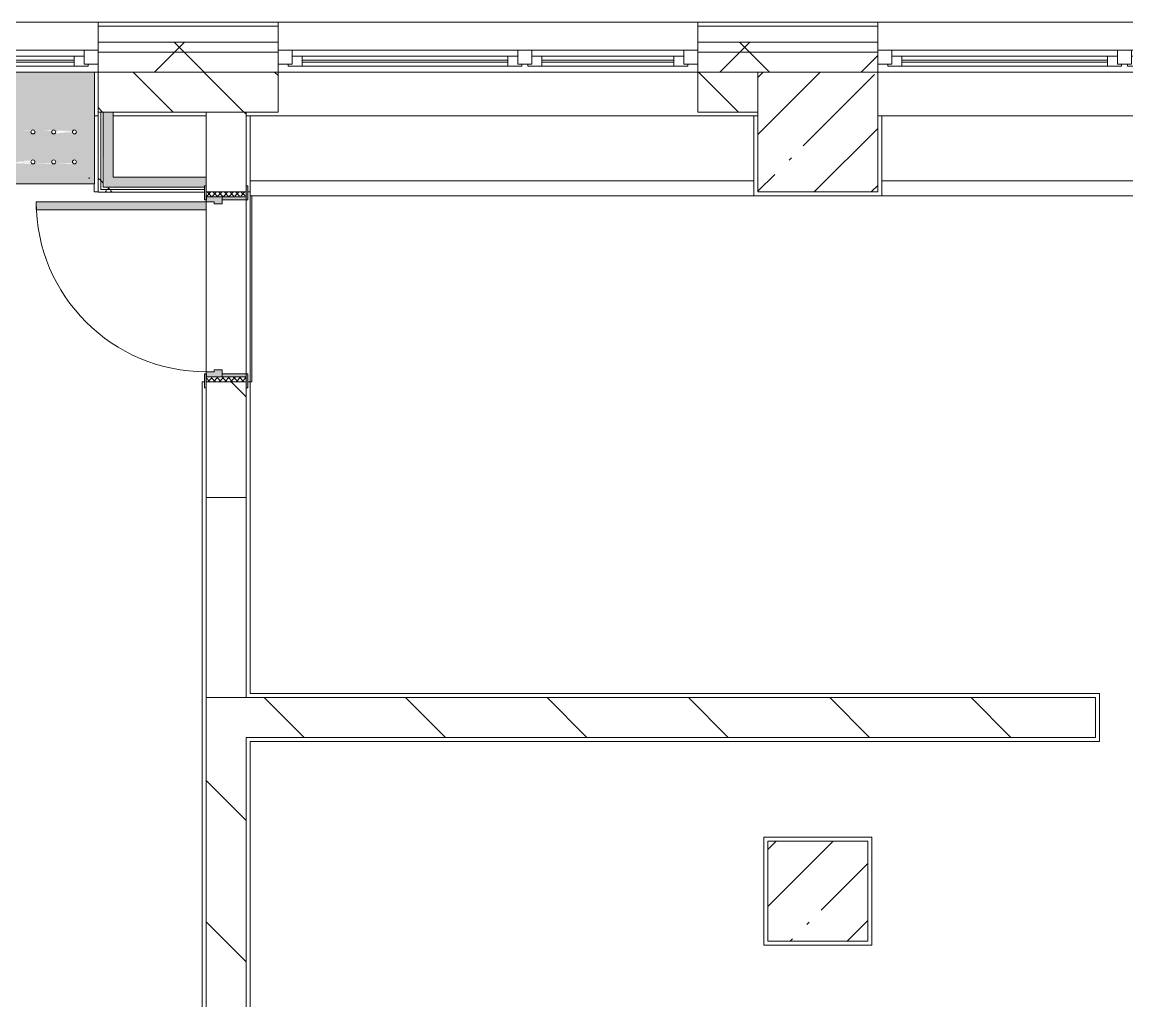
# Model space of a CAD drawing. Header units: millimetres. Extents: x 3991 to 282775, y -8553 to 29560.
# Drawn here: x 199294 to 204822, y 22451 to 27350 of the extents above; entities that cross this region are included whole.
import ezdxf

# ---------------------------------------------------------------- set-up
doc = ezdxf.new("R2010")
doc.units = ezdxf.units.MM
for name, color, linetype, lineweight, true_color in [('A-DOOR-3', 7, 'Continuous', 5, 0xaaaaaa), ('A-DOOR-4', 7, 'Continuous', 5, 0xe2e2e2), ('A-DOOR-FRAM-2', 7, 'Continuous', 5, 0xe2e2e2), ('A-DOOR-FRAM-3', 7, 'Continuous', 5, 0xaaaaaa), ('A-FLOR-1', 7, 'Continuous', 5, 0xaaaaaa), ('I-WALL-2', 7, 'Continuous', 9, 0xe7e7e7), ('Знаки-2', 7, 'Continuous', 5, 0xd7cfbf)]:
    doc.layers.add(name, color=color, linetype=linetype, lineweight=lineweight, true_color=true_color)
for name, color, linetype, lineweight in [('A-GLAZ-2', 7, 'Continuous', 5), ('A-WALL', 7, 'Continuous', 9), ('A-WALL-4', 7, 'Continuous', 5), ('I-WALL-3', 7, 'Continuous', 5), ('S-COLS', 7, 'Continuous', 5), ('Знаки', 7, 'Continuous', 5)]:
    doc.layers.add(name, color=color, linetype=linetype, lineweight=lineweight)
pattern_1 = [(135, (148815.1, 0), (-353.5534, -353.5534), [])]
pattern_2 = [(45, (148815.1, 0), (-353.5534, 353.5534), []), (135, (148815.1, 0), (-353.5534, -353.5534), [])]
pattern_3 = [(45, (148815.1, 0), (-530.33, 530.33), []), (135, (148815.1, 0), (-530.33, -530.33), [])]

# ---------------------------------------------------------------- blocks, each defined once
blk = doc.blocks.new('BSC_Колонна _Прямоугольная - 500х500-33455413-Общий план 1 этажа с размещением фрагментов 1_1-1_9')
at = {"layer": 'S-COLS'}
h = blk.add_hatch(dxfattribs=at)
h.set_pattern_fill('FP_130', color=256, style=0, pattern_type=2)
h.set_pattern_definition([(45, (-54460, -23000), (-285.123, 285.123), []), (45, (-54174.88, -23000), (-285.123, 285.123), [504.031, -100.806, 16.764, -84.042])])
h.paths.add_polyline_path([(250, -250), (250, 250), (-250, 250), (-250, -250), (191.5, -250)])
for p, q in [((250, 250), (-250, 250)), ((-250, 250), (-250, -250)), ((250, -250), (250, 250)), ((-250, -250), (250, -250))]:
    blk.add_line(p, q, dxfattribs=at)
blk = doc.blocks.new('120_Окно_СКБ_2Ст - 120_Окно_СКБ_2Ст 2100х2400 _мал створка справа_-19092174-Общий план 1 этажа с размещением фрагментов 1_1-1_9')
at = {"layer": 'A-GLAZ-2'}
for p, q in [((-1050, -75), (-1050, -5)), ((-1050, -5), (-980, -5)), ((1050, -5), (-1050, -5)), ((-980, -5), (-980, -75)), ((150, -35), (-980, -35)), ((-980, -35), (-980, -75)), ((-930, -85), (-930, -35)), ((-930, -55), (100, -55)), ((100, -85), (100, -35)), ((150, -75), (150, -5)), ((150, -5), (220, -5)), ((150, -75), (150, -35)), ((220, -5), (220, -75)), ((980, -35), (220, -35)), ((220, -35), (220, -75)), ((270, -85), (270, -35)), ((270, -55), (930, -55)), ((930, -85), (930, -35)), ((980, -75), (980, -5)), ((980, -5), (1050, -5)), ((980, -75), (980, -35)), ((1050, -5), (1050, -75)), ((-980, -75), (-1050, -75)), ((-1050, -75), (-1000, -75)), ((-980, -75), (-1000, -75)), ((-1000, -75), (-1000, -85)), ((-1000, -85), (170, -85)), ((170, -85), (-1000, -85)), ((100, -65), (-930, -65)), ((220, -75), (150, -75)), ((170, -75), (150, -75)), ((170, -75), (200, -75)), ((170, -85), (170, -75)), ((220, -75), (200, -75)), ((200, -75), (200, -85)), ((200, -85), (1000, -85)), ((1000, -85), (200, -85)), ((930, -65), (270, -65)), ((1050, -75), (980, -75)), ((1000, -75), (980, -75)), ((1000, -75), (1050, -75)), ((1000, -85), (1000, -75))]:
    blk.add_line(p, q, dxfattribs=at)
blk = doc.blocks.new('110_Дверь_СКБ_1Ст_Внутренняя1 - Д-26л 950х2100 EIW30-32941023-Общий план 1 этажа с размещением фрагментов 1_1-1_9')
at = {"layer": 'A-DOOR-3'}
h = blk.add_hatch(dxfattribs=at)
h.set_pattern_fill('FP_54', color=256, style=0, pattern_type=2)
h.set_pattern_definition([(135, (1826.41, 164.685), (-14.14214, -14.14214), []), (225, (1826.41, 164.685), (14.14214, -14.14214), [])])
h.paths.add_polyline_path([(462.5, 100), (467.5, -100), (487.5, -100), (487.5, 100), (467.5, 100)])
at = {"layer": 'A-DOOR-4'}
h = blk.add_hatch(color=256, dxfattribs=at)
h.paths.add_polyline_path([(-437.5, 92.9), (-437.5, 20), (-402.5, 20), (-407.2, 60), (-412.5, 65.8), (-412.5, 100), (-437.5, 94.9), (-437.5, 94)])
h.paths.add_polyline_path([(427.5, 44), (427.5, 20), (462.5, 20), (462.5, 100), (437.5, 100), (437.5, 60), (427.5, 60)])
at = {"layer": 'A-DOOR-FRAM-2'}
for points in [[(397.5, 608.8), (397.5, 100), (437.5, 100), (437.5, 950), (397.5, 950), (397.5, 757.8)], [(-492.5, 100), (-422.5, 100), (-422.5, 108), (-492.5, 102.9)], [(447.5, 108), (447.5, 100), (517.5, 100), (517.5, 108), (462.5, 108)], [(-437.5, -100), (-422.5, -100), (-422.5, 20), (-437.5, 20)], [(447.5, -100), (462.5, -100), (462.5, 20), (447.5, 20)], [(-492.5, -108), (-422.5, -108), (-422.5, -100), (-492.5, -100)], [(447.5, -100), (447.5, -108), (517.5, -108), (517.5, -100), (462.5, -100)]]:
    blk.add_hatch(color=256, dxfattribs=at).paths.add_polyline_path(points)
at = {"layer": 'A-DOOR-FRAM-3'}
h = blk.add_hatch(dxfattribs=at)
h.set_pattern_fill('FP_55', color=256, style=0, pattern_type=2)
h.set_pattern_definition([(45, (-296.384, 164.685), (-14.1421, 14.1421), []), (135, (-296.384, 164.685), (-14.1421, -14.1421), [])])
h.paths.add_polyline_path([(-462.5, 100), (-462.5, -100), (-437.5, -100), (-443.3, 100), (-446.3, 100)])
at = {"layer": 'A-DOOR-3'}
for p, q in [((437.5, 950), (397.5, 950)), ((397.5, 950), (397.5, 100)), ((437.5, 100), (437.5, 950)), ((397.5, 100), (437.5, 100))]:
    blk.add_line(p, q, dxfattribs=at)
blk.add_arc((437.5, 100), 850, 90, 180, dxfattribs=at)
at = {"layer": 'A-DOOR-FRAM-3'}
for p, q in [((-422.5, 108), (-492.5, 108)), ((-492.5, 108), (-492.5, 100)), ((-492.5, 100), (-422.5, 100)), ((-437.5, 100), (-462.5, 100)), ((-462.5, 100), (-462.5, -100)), ((-412.5, 100), (-437.5, 100)), ((-437.5, 100), (-437.5, 20)), ((-437.5, -100), (-437.5, 100)), ((-422.5, 100), (-437.5, 100)), ((-437.5, 100), (-437.5, 99)), ((-437.5, 99), (-422.5, 99)), ((-422.5, 100), (-422.5, 108)), ((-422.5, 99), (-422.5, 100)), ((-412.5, 60), (-412.5, 100)), ((-402.5, 60), (-412.5, 60)), ((-402.5, 20), (-402.5, 60)), ((437.5, 60), (427.5, 60)), ((427.5, 60), (427.5, 20)), ((437.5, 100), (437.5, 60)), ((462.5, 100), (437.5, 100)), ((517.5, 108), (447.5, 108)), ((447.5, 108), (447.5, 100)), ((462.5, 100), (447.5, 100)), ((447.5, 100), (447.5, 99)), ((447.5, 100), (517.5, 100)), ((447.5, 99), (462.5, 99)), ((462.5, 20), (462.5, 100)), ((487.5, 100), (462.5, 100)), ((462.5, 100), (462.5, -100)), ((462.5, 99), (462.5, 100)), ((487.5, -100), (487.5, 100)), ((517.5, 100), (517.5, 108)), ((-437.5, 20), (-402.5, 20)), ((-422.5, 20), (-437.5, 20)), ((-437.5, 20), (-437.5, -100)), ((-422.5, -100), (-422.5, 20)), ((427.5, 20), (462.5, 20)), ((462.5, 20), (447.5, 20)), ((447.5, 20), (447.5, -100)), ((462.5, -100), (462.5, 20)), ((-422.5, -100), (-492.5, -100)), ((-492.5, -100), (-492.5, -108)), ((-492.5, -108), (-422.5, -108)), ((-462.5, -100), (-437.5, -100)), ((-437.5, -100), (-422.5, -100)), ((-422.5, -108), (-422.5, -100)), ((447.5, -100), (462.5, -100)), ((517.5, -100), (447.5, -100)), ((447.5, -100), (447.5, -108)), ((447.5, -108), (517.5, -108)), ((462.5, -100), (487.5, -100)), ((517.5, -108), (517.5, -100))]:
    blk.add_line(p, q, dxfattribs=at)
blk = doc.blocks.new('DOR_Проход в стене_Прямоугольный - 1000x1500-23441848-Общий план 1 этажа с размещением фрагментов 1_1-1_9')
at = {"layer": 'A-DOOR-3'}
for p, q in [((500, 100), (-500, 100)), ((500, -100), (-500, -100))]:
    blk.add_line(p, q, dxfattribs=at)
blk = doc.blocks.new('Зашивка_ торцевая панель - Зашивка_ торцевая панель-V334-Общий план 1 этажа с размещением фрагментов 1_1-1_9')
at = {"layer": 'Знаки'}
blk.add_line((-406, 154.5), (-406, 147.5), dxfattribs=at)
blk = doc.blocks.new('Зашивка радиатора_ с перфорацией М5 - Зашивка радиатора_ с перфорацией М14 _пищеблок_-32704472-Общий план 1 этажа с размещением фрагментов 1_1-1_9')
at = {"layer": 'Знаки-2'}
h = blk.add_hatch(color=256, dxfattribs=at)
h.paths.add_polyline_path([(-310, -179.9), (1750, -178.1), (1750, 380), (-310, 377.8), (-310, -79.6)])
h.paths.add_polyline_path([(-207.8, -67.1), (-210.4, -76.7), (-207.5, -78.3), (-122.4, -74.6), (-123.4, -67.1)])
h.paths.add_polyline_path([(725.9, -67.1), (723.3, -76.7), (730, -78.3), (811.3, -74.6), (810.3, -67.1)])
h.paths.add_polyline_path([(933.4, -67.1), (933.4, -72.2), (1017.8, -67.1)])
h.paths.add_polyline_path([(1037.2, -67.1), (1037.2, -72.2), (1121.6, -67.1)])
h.paths.add_polyline_path([(1348.4, -67.1), (1348.4, -72.2), (1432.8, -67.1)])
h.paths.add_polyline_path([(716.2, -79.6), (-226.2, -74.6), (-226.2, -64.6), (-217.5, -59.6), (-208.8, -64.6), (-207.8, -67.1), (-120.8, -62.6), (-111.2, -60), (-104.1, -67.1), (-108.4, -78.1), (-103.7, -78.3), (-18.7, -74.6), (-18.5, -64.4), (-10, -59.6), (-1, -65.5), (-0.3, -72.2), (84.1, -67.1), (91.2, -60), (100.8, -62.6), (103.4, -72.2), (103.8, -78.3), (188.8, -74.6), (188.8, -64.6), (197.5, -59.6), (206.2, -64.6), (206.2, -74.6), (207.5, -78.3), (292.6, -74.6), (292.6, -64.6), (301.2, -59.6), (309.9, -64.6), (309.9, -74.6), (311.3, -78.3), (396.3, -74.6), (396.3, -64.6), (405, -59.6), (413.7, -64.6), (413.7, -74.6), (415, -78.3), (500.1, -74.6), (500.1, -64.6), (508.7, -59.6), (517.4, -64.6), (517.4, -74.6), (518.8, -78.3), (603.8, -74.6), (603.8, -64.6), (612.5, -59.6), (621.2, -64.6), (621.2, -74.6), (622.5, -78.3), (707.6, -74.6), (707.6, -64.6), (716.2, -59.6), (724.9, -64.6), (726.3, -67), (812.9, -62.6), (822.6, -60), (829.9, -68.5), (827.1, -76.7), (829.7, -78.3), (914.9, -74.2), (915.1, -64.6), (923.7, -59.6), (932.4, -64.6), (933.8, -67), (1020.4, -62.6), (1030.1, -60), (1037.5, -67), (1124.2, -62.6), (1133.8, -60), (1140.9, -67.1), (1138.3, -76.7), (1140.9, -78.3), (1226.3, -74.6), (1226.3, -64.6), (1235, -59.6), (1243.7, -64.6), (1243.7, -74.6), (1244.7, -78.3), (1330.1, -74.6), (1330.1, -64.6), (1338.8, -59.6), (1347.4, -64.6), (1348.8, -67), (1435.4, -62.6), (1445.1, -60), (1452.2, -67.3), (1449.6, -76.7), (1452.2, -78.3), (1537.6, -74.6), (1537.6, -64.6), (1546.2, -59.6), (1554.9, -64.6), (1554.9, -74.6), (1555.9, -78.3), (1641.3, -74.6), (1641.3, -64.6), (1651.2, -59.8), (1658.7, -64.6), (1658.7, -74.6), (1650, -79.6), (1647.4, -79.3), (820, -79.6)])
h.paths.add_polyline_path([(85.1, -78.3), (85.1, -74.6), (84.1, -72.2), (-2.9, -76.7), (0, -78.3), (84.1, -78.3)])
h.paths.add_polyline_path([(1126.3, -78.3), (1121.3, -72.2), (1034.6, -76.7), (1037.2, -78.3), (1125.9, -78.3)])
h.paths.add_polyline_path([(1022.5, -78.3), (1017.5, -72.2), (930.5, -77), (938.2, -78.3), (1022.2, -78.3)])
h.paths.add_polyline_path([(1343.8, -78.3), (1433.8, -74.6), (1432.5, -72.2), (1345.8, -76.7)])
h.paths.add_polyline_path([(1640.3, 77.8), (1640.3, 82.9), (1555.9, 77.8)])
h.paths.add_polyline_path([(1121.6, 77.8), (1121.6, 82.9), (1037.2, 77.8)])
h.paths.add_polyline_path([(499.1, 77.8), (499.1, 82.9), (414.7, 77.8)])
h.paths.add_polyline_path([(-7.4, 70.7), (-17.1, 73.3), (-19.7, 82.9), (-20, 89), (-105.1, 85.4), (-105.1, 75.4), (-113.8, 70.4), (-122.4, 75.4), (-122.4, 85.4), (-123.7, 89), (-208.8, 85.4), (-209.7, 74.2), (-217.5, 70.4), (-226.2, 75.4), (-226.2, 85.4), (-217.5, 90.4), (-214.9, 90), (1658.7, 85.4), (1658.7, 75.4), (1650, 70.4), (1641.3, 75.4), (1640, 77.8), (1553.3, 73.3), (1543.7, 70.7), (1536.6, 77.8), (1539.2, 87.4), (1536.6, 89), (1451.2, 85.4), (1451.2, 75.4), (1442.5, 70.4), (1433.8, 75.4), (1433.8, 85.4), (1432.8, 89), (1347.4, 85.4), (1347.4, 75.4), (1338.8, 70.4), (1330.1, 75.4), (1330.1, 85.4), (1329.1, 89), (1243.7, 85.4), (1243.7, 75.4), (1235, 70.4), (1226.3, 75.4), (1226.3, 85.4), (1225.3, 89), (1139.9, 85.4), (1139.9, 75.4), (1131.2, 70.4), (1122.6, 75.4), (1121.3, 77.8), (1034.6, 73.3), (1024.9, 70.7), (1017.8, 77.8), (1020.7, 87.6), (1017.8, 89), (932.4, 85.4), (932.4, 75.4), (923.7, 70.4), (915.1, 75.4), (915.1, 85.4), (914.1, 89), (828.7, 85.4), (828.7, 75.4), (820, 70.4), (811.3, 75.4), (811.3, 85.4), (810.3, 89), (724.9, 85.4), (724.9, 75.4), (716.2, 70.4), (707.6, 75.4), (707.6, 85.4), (706.3, 89), (621.2, 85.4), (621.2, 75.4), (612.5, 70.4), (603.8, 75.4), (603.8, 85.4), (602.5, 89), (517.4, 85.4), (517.4, 75.4), (508.7, 70.4), (500.1, 75.4), (499.1, 77.8), (412.1, 73.3), (402.4, 70.7), (395.3, 77.8), (399.7, 88.8), (395, 89), (309.9, 85.4), (309.9, 75.4), (301.2, 70.4), (292.6, 75.4), (292.6, 85.4), (291.3, 89), (206.2, 85.4), (206.2, 75.4), (197.5, 70.4), (188.8, 75.4), (188.8, 85.4), (185.2, 89), (103.1, 83.6), (102.4, 75.4), (93.7, 70.4), (85.1, 75.4), (85.1, 85.4), (83.8, 89), (-1.3, 85.4), (-1.3, 75.4), (-5, 71.7)])
h.paths.add_polyline_path([(1121.6, 82.9), (1121.6, 89), (1036.2, 85.4), (1037.5, 83)])
h.paths.add_polyline_path([(1555.9, 82.9), (1640.3, 89), (1554.9, 85.4)])
h.paths.add_polyline_path([(414.7, 82.9), (501.7, 87.4), (498.8, 89), (413.7, 85.4)])
at = {"layer": 'Знаки'}
for p, q in [((1750, 380), (-310, 380)), ((-310, 380), (-310, -179.9)), ((1750, -179.9), (1750, 380)), ((-310, -179.9), (1750, -179.9))]:
    blk.add_line(p, q, dxfattribs=at)
for centre, start, end in [((-217.5, 80.4), 0, 180), ((-217.5, 80.4), 180, 0), ((-113.8, 80.4), 0, 180), ((-113.8, 80.4), 180, 0), ((-10, 80.4), 0, 180), ((-10, 80.4), 180, 360), ((93.7, 80.4), 0, 180), ((93.7, 80.4), 180, 0), ((197.5, 80.4), 0, 180), ((197.5, 80.4), 180, 0), ((301.2, 80.4), 0, 180), ((301.2, 80.4), 180, 0), ((405, 80.4), 0, 180), ((405, 80.4), 180, 0), ((508.7, 80.4), 0, 180), ((508.7, 80.4), 180, 0), ((612.5, 80.4), 0, 180), ((612.5, 80.4), 180, 0), ((716.2, 80.4), 0, 180), ((716.2, 80.4), 180, 0), ((820, 80.4), 0, 180), ((820, 80.4), 180, 0), ((923.7, 80.4), 0, 180), ((923.7, 80.4), 180, 360), ((1027.5, 80.4), 0, 180), ((1027.5, 80.4), 180, 0), ((1131.2, 80.4), 0, 180), ((1131.2, 80.4), 180, 360), ((1235, 80.4), 0, 180), ((1235, 80.4), 180, 0), ((1338.8, 80.4), 0, 180), ((1338.8, 80.4), 180, 0), ((1442.5, 80.4), 0, 180), ((1442.5, 80.4), 180, 360), ((1546.2, 80.4), 0, 180), ((1546.2, 80.4), 180, 0), ((1650, 80.4), 0, 180), ((1650, 80.4), 180, 360), ((-217.5, -69.6), 0, 180), ((-217.5, -69.6), 180, 0), ((-113.8, -69.6), 0, 180), ((-113.8, -69.6), 180, 0), ((-10, -69.6), 0, 180), ((-10, -69.6), 180, 0), ((93.7, -69.6), 0, 180), ((93.7, -69.6), 180, 0), ((197.5, -69.6), 0, 180), ((197.5, -69.6), 180, 0), ((301.2, -69.6), 0, 180), ((301.2, -69.6), 180, 0), ((405, -69.6), 0, 180), ((405, -69.6), 180, 0), ((508.7, -69.6), 0, 180), ((508.7, -69.6), 180, 0), ((612.5, -69.6), 0, 180), ((612.5, -69.6), 180, 0), ((716.2, -69.6), 0, 180), ((716.2, -69.6), 180, 0), ((820, -69.6), 0, 180), ((820, -69.6), 180, 0), ((923.7, -69.6), 0, 180), ((923.7, -69.6), 180, 0), ((1027.5, -69.6), 0, 180), ((1027.5, -69.6), 180, 0), ((1131.2, -69.6), 0, 180), ((1131.2, -69.6), 180, 0), ((1235, -69.6), 0, 180), ((1235, -69.6), 180, 0), ((1338.8, -69.6), 0, 180), ((1338.8, -69.6), 180, 0), ((1442.5, -69.6), 0, 180), ((1442.5, -69.6), 180, 0), ((1546.2, -69.6), 0, 180), ((1546.2, -69.6), 180, 0), ((1650, -69.6), 0, 180), ((1650, -69.6), 180, 0)]:
    blk.add_arc(centre, 10, start, end, dxfattribs=at)
blk = doc.blocks.new('Зашивка приборов отопления7 - Зашивка приборов отопления-33277170-Общий план 1 этажа с размещением фрагментов 1_1-1_9')
at = {"layer": 'A-WALL-4'}
for p, q in [((51619.5, 26880), (51619.5, 26555)), ((54140, 26880), (51619.5, 26880)), ((54140, 26555), (54140, 26880)), ((51619.5, 26555), (54140, 26555)), ((54140, 26555), (51619.5, 26555)), ((51619.5, 26555), (51619.5, 26480)), ((54140, 26480), (54140, 26555)), ((51619.5, 26480), (54140, 26480))]:
    blk.add_line(p, q, dxfattribs=at)
blk = doc.blocks.new('Зашивка приборов отопления8 - Зашивка приборов отопления-33277697-Общий план 1 этажа с размещением фрагментов 1_1-1_9')
at = {"layer": 'A-WALL-4'}
for p, q in [((52060.5, 26880), (52060.5, 26555)), ((54140, 26880), (52060.5, 26880)), ((54140, 26555), (52060.2, 26555)), ((52060.2, 26555), (52060.2, 26480)), ((52060.5, 26555), (54140, 26555)), ((52060.2, 26480), (54140, 26480))]:
    blk.add_line(p, q, dxfattribs=at)

msp = doc.modelspace()

# ---------------------------------------------------------------- hatches: boundary and pattern name
at = {"layer": 'A-WALL-4'}
h = msp.add_hatch(dxfattribs=at)
h.set_pattern_fill('FP_73', color=256, style=0, pattern_type=2)
h.set_pattern_definition(pattern_2)
h.paths.add_polyline_path([(230831.4, 27200), (233785.1, 27200), (233785.1, 27250), (229165.1, 27250), (229165.1, 27200), (229893.3, 27200)])
h.paths.add_polyline_path([(225565.1, 27200), (226065.1, 27200), (226065.1, 27250), (225165.1, 27250), (225165.1, 27200)])
h.paths.add_polyline_path([(222355.1, 27200), (223065.1, 27200), (223065.1, 27250), (221725.1, 27250), (221725.1, 27200)])
h.paths.add_polyline_path([(219125.1, 27200), (219625.1, 27200), (219625.1, 27250), (217025.1, 27250), (217025.1, 27200), (219103.6, 27200)])
h.paths.add_polyline_path([(215925.1, 27200), (215925.1, 27250), (214975.1, 27250), (214975.1, 27200), (215575.1, 27200)])
h.paths.add_polyline_path([(208820.1, 27200), (209875.1, 27200), (209875.1, 27250), (208820.1, 27250), (208820.1, 27210)])
h.paths.add_polyline_path([(205675.1, 27200), (206520.1, 27200), (206520.1, 27250), (205675.1, 27250), (205675.1, 27206.1)])
h.paths.add_polyline_path([(199675.1, 27200), (200575.1, 27200), (200575.1, 27250), (199675.1, 27250), (199675.1, 27210)])
h.paths.add_polyline_path([(203466.6, 27200), (203575.1, 27200), (203575.1, 27250), (202675.1, 27250), (202675.1, 27200), (202975.1, 27200)])
h.paths.add_polyline_path([(196625.3, 27200), (197575.1, 27200), (197575.1, 27250), (196475.1, 27250), (196475.1, 27200)])
h.paths.add_polyline_path([(191738.8, 27200), (193375.1, 27200), (193375.1, 27250), (190975.1, 27250), (190975.1, 27200), (191595.1, 27200)])
h = msp.add_hatch(dxfattribs=at)
h.set_pattern_fill('FP_73', color=256, style=0, pattern_type=2)
h.set_pattern_definition(pattern_2)
h.paths.add_polyline_path([(233785.1, 27100), (233780.5, 27200), (229165.1, 27198.1), (229165.1, 27100), (233763.3, 27100)])
h.paths.add_polyline_path([(217057.1, 27100), (219625.1, 27100), (219625.1, 27200), (217025.1, 27200), (217025.1, 27110), (217057.1, 27110), (217057.1, 27102), (217025.1, 27100)])
h.paths.add_polyline_path([(191595.1, 27100), (193375.1, 27100), (193375.1, 27200), (190975.1, 27200), (190975.1, 27100), (191575.1, 27100)])
h.paths.add_polyline_path([(196475.1, 27100), (197575.1, 27100), (197575.1, 27200), (196475.1, 27200), (196475.1, 27139.7)])
h.paths.add_polyline_path([(199675.1, 27100), (200575.1, 27100), (200575.1, 27200), (199675.1, 27200), (199675.1, 27140)])
h.paths.add_polyline_path([(202675.1, 27100), (203575.1, 27100), (203575.1, 27200), (202675.1, 27200), (202675.1, 27140)])
h.paths.add_polyline_path([(205675.1, 27100), (206520.1, 27100), (206520.1, 27200), (205675.1, 27200), (205675.1, 27140)])
h.paths.add_polyline_path([(226065.1, 27100), (226065.1, 27200), (225165.1, 27200), (225165.1, 27100), (225944.8, 27100)])
h.paths.add_polyline_path([(208820.1, 27100), (209875.1, 27100), (209875.1, 27200), (208820.1, 27200), (208820.1, 27140)])
h.paths.add_polyline_path([(223065.1, 27100), (223065.1, 27200), (221725.1, 27200), (221725.1, 27100), (223012.9, 27100)])
h.paths.add_polyline_path([(214975.1, 27100), (215893.1, 27102), (215893.1, 27110), (215925.1, 27110), (215925.1, 27200), (214975.1, 27200), (214975.1, 27140)])
h = msp.add_hatch(dxfattribs=at)
h.set_pattern_fill('FP_58', color=256, style=0, pattern_type=2)
h.set_pattern_definition([(135, (148815.1, 0), (-176.7767, -176.7767), [])])
h.paths.add_polyline_path([(208820.1, 26900), (208975.1, 26900), (208975.1, 27100), (208820.1, 27100), (208820.1, 26936.5)])
h.paths.add_polyline_path([(191595.1, 26900), (193375.1, 26900), (193375.1, 27100), (191575.1, 27100), (191575.1, 26900)])
h.paths.add_polyline_path([(229465.1, 26900), (229465.1, 27100), (229165.1, 27100), (229165.1, 26900)])
h.paths.add_polyline_path([(196625.3, 26900), (196975.1, 26900), (196975.1, 27100), (196475.1, 27100), (196475.1, 26900)])
h.paths.add_polyline_path([(199675.1, 26900), (200575.1, 26900), (200575.1, 27100), (199675.1, 27100), (199675.1, 26925)])
h.paths.add_polyline_path([(225565.1, 26900), (225565.1, 27100), (225165.1, 27100), (225165.1, 26900), (225243.3, 26900)])
h.paths.add_polyline_path([(223065.1, 26900), (223065.1, 27100), (222855.1, 27100), (222855.1, 26900), (223012.9, 26900)])
h.paths.add_polyline_path([(202675.1, 26900), (202975.1, 26900), (202975.1, 27100), (202675.1, 27100), (202675.1, 26969.4)])
h.paths.add_polyline_path([(205675.1, 26900), (206520.1, 26900), (206520.1, 27100), (205675.1, 27100), (205675.1, 26964.6)])
h.paths.add_polyline_path([(221725.1, 26900), (222355.1, 26900), (222355.1, 27100), (221725.1, 27100), (221725.1, 26985.6)])
h.paths.add_polyline_path([(219125.1, 26900), (219125.1, 27100), (217021.1, 27100), (217025.1, 26900), (219103.6, 26900)])
h.paths.add_polyline_path([(209575.1, 26900), (209875.1, 26900), (209875.1, 27100), (209575.1, 27100), (209575.1, 26953.9)])
h.paths.add_polyline_path([(215875.1, 26900), (215875.1, 27100), (215575.1, 27100), (215575.1, 26900)])
at = {"layer": 'I-WALL-2'}
for points in [[(199738.6, 26524), (199750.1, 26528.7), (199750.1, 26900), (199700.1, 26900), (199705.3, 26524), (199722, 26524)], [(199755.2, 26524), (200207.1, 26524), (200207.1, 26530), (200215.1, 26530), (200215.1, 26574), (199750.1, 26574), (199750.1, 26524)]]:
    msp.add_hatch(color=256, dxfattribs=at).paths.add_polyline_path(points)
at = {"layer": 'I-WALL-3'}
h = msp.add_hatch(dxfattribs=at)
h.set_pattern_fill('FP_192', color=256, style=0, pattern_type=2)
h.set_pattern_definition(pattern_3)
h.paths.add_polyline_path([(199687.6, 26499), (199687.6, 26900), (199675.1, 26900), (199675.1, 26499)])
h = msp.add_hatch(dxfattribs=at)
h.set_pattern_fill('FP_192', color=256, style=0, pattern_type=2)
h.set_pattern_definition(pattern_3)
h.paths.add_polyline_path([(199700.1, 26511.5), (199700.1, 26900), (199687.6, 26900), (199687.6, 26511.5)])
h = msp.add_hatch(dxfattribs=at)
h.set_pattern_fill('FP_72', color=256, style=0, pattern_type=2)
h.set_pattern_definition(pattern_1)
h.paths.add_polyline_path([(200415.1, 20520), (200415.1, 23970), (200215.1, 23970), (200215.1, 20520), (200226.5, 20520)])
h.paths.add_polyline_path([(200215.1, 24970), (200415.1, 24970), (200415.1, 25550), (200215.1, 25550), (200215.1, 25158.3)])
h.paths.add_polyline_path([(200415.1, 26500), (200415.1, 26900), (200215.1, 26895.5), (200215.1, 26500), (200307.9, 26500)])
h = msp.add_hatch(dxfattribs=at)
h.set_pattern_fill('FP_192', color=256, style=0, pattern_type=2)
h.set_pattern_definition(pattern_3)
h.paths.add_polyline_path([(200207.1, 26499), (200207.1, 26511.5), (199687.6, 26506.4), (199687.6, 26499), (200045.9, 26499)])
h = msp.add_hatch(dxfattribs=at)
h.set_pattern_fill('FP_192', color=256, style=0, pattern_type=2)
h.set_pattern_definition(pattern_3)
h.paths.add_polyline_path([(200129, 26511.5), (200207.1, 26511.7), (200207.1, 26524), (199700.1, 26518.6), (199700.1, 26511.5), (200045.9, 26511.5)])
h = msp.add_hatch(dxfattribs=at)
h.set_pattern_fill('FP_72', color=256, style=0, pattern_type=2)
h.set_pattern_definition(pattern_1)
h.paths.add_polyline_path([(200415.1, 23770), (204665.1, 23770), (204665.1, 23970), (200415.1, 23970)])
at = {"layer": 'S-COLS'}
h = msp.add_hatch(dxfattribs=at)
h.set_pattern_fill('FP_57', color=256, style=0, pattern_type=2)
h.set_pattern_definition([(45, (148815.1, 0), (-285.123, 285.123), []), (45, (149100.2, 0), (-285.123, 285.123), [504.031, -100.806, 16.764, -84.042])])
h.paths.add_polyline_path([(202975.1, 26500), (203575.1, 26500), (203575.1, 27100), (202975.1, 27100), (202975.1, 26555)])

# ---------------------------------------------------------------- linework, layer by layer
at = {"layer": 'A-FLOR-1'}
for p, q in [((203595.1, 26860), (203595.1, 26480)), ((199655.1, 26500), (199655.1, 26540.1)), ((199676.1, 26500), (199655.1, 26500)), ((200434.6, 26500), (200423.1, 26500)), ((200435.1, 26480), (200435.1, 23990)), ((200443.1, 25550), (200443.1, 26480)), ((203595.1, 26480), (202955.1, 26480)), ((200195.1, 20500), (200195.1, 25550)), ((200195.1, 25550), (200207.1, 25550)), ((200423.1, 25550), (200443.1, 25550)), ((200435.1, 23990), (204685.1, 23990)), ((204685.1, 23990), (204685.1, 23750)), ((204685.1, 23750), (200435.1, 23750)), ((200435.1, 23750), (200435.1, 20740)), ((203005.1, 22730), (203005.1, 23270)), ((203005.1, 23270), (203545.1, 23270)), ((203545.1, 23270), (203545.1, 22730)), ((203545.1, 22730), (203005.1, 22730))]:
    msp.add_line(p, q, dxfattribs=at)
at = {"layer": 'A-WALL'}
for p, q in [((200575.1, 27330), (199675.1, 27330)), ((203575.1, 27330), (202675.1, 27330)), ((200575.1, 27250), (199675.1, 27250)), ((203575.1, 27250), (202675.1, 27250)), ((200575.1, 27200), (199675.1, 27200)), ((203575.1, 27200), (202675.1, 27200)), ((200575.1, 27100), (199675.1, 27100)), ((199675.1, 27100), (200575.1, 27100)), ((202975.1, 27100), (202675.1, 27100)), ((202675.1, 27100), (202975.1, 27100)), ((199687.6, 26511.5), (199687.6, 26900)), ((199700.1, 26524), (199700.1, 26900)), ((200415.1, 26900), (200215.1, 26900)), ((200207.1, 26511.5), (199687.6, 26511.5)), ((200207.1, 26524), (199700.1, 26524))]:
    msp.add_line(p, q, dxfattribs=at)
at = {"layer": 'A-WALL-4'}
for p, q in [((190975.1, 27350), (215925.1, 27350)), ((199675.1, 27350), (199675.1, 27100)), ((200575.1, 27100), (200575.1, 27350)), ((202675.1, 27350), (202675.1, 27100)), ((203575.1, 27100), (203575.1, 27350)), ((199675.1, 27100), (199656.1, 27100)), ((199675.1, 27100), (199675.1, 26900)), ((200575.1, 26900), (200575.1, 27100)), ((202675.1, 27100), (200575.1, 27100)), ((202675.1, 27100), (202675.1, 26900)), ((202975.1, 26900), (202975.1, 27100)), ((205675.1, 27100), (202975.1, 27100)), ((199750.1, 26900), (200215.1, 26900)), ((200415.1, 26900), (200575.1, 26900)), ((202675.1, 26900), (202975.1, 26900))]:
    msp.add_line(p, q, dxfattribs=at)
at = {"layer": 'I-WALL-3'}
for p, q in [((199656.1, 27100), (199675.1, 27100)), ((200575.1, 27100), (202675.1, 27100)), ((203575.1, 27100), (205675.1, 27100)), ((199675.1, 26880), (199656.1, 26880)), ((199675.1, 26900), (199675.1, 26499)), ((199750.1, 26900), (199675.1, 26900)), ((199750.1, 26574), (199750.1, 26900)), ((200215.1, 26880), (199750.1, 26880)), ((200215.1, 26900), (200215.1, 26530)), ((200415.1, 26530), (200415.1, 26900)), ((202975.1, 26880), (200415.1, 26880)), ((205675.7, 26880), (203575.1, 26880)), ((200215.1, 26574), (199750.1, 26574)), ((200215.1, 26530), (200215.1, 26574)), ((199675.1, 26499), (200207.1, 26499)), ((200415.1, 26460), (200415.1, 25590)), ((200215.1, 25600), (200215.1, 26410)), ((200215.1, 25520), (200215.1, 20520)), ((200415.1, 25520), (200415.1, 23970)), ((200215.1, 24970), (200415.1, 24970)), ((204665.1, 23970), (200215.1, 23970)), ((204665.1, 23770), (204665.1, 23970)), ((200415.1, 20720), (200415.1, 23770)), ((200415.1, 23770), (204665.1, 23770))]:
    msp.add_line(p, q, dxfattribs=at)
at = {"layer": 'S-COLS'}
for p, q in [((203575.1, 27100), (202975.1, 27100)), ((202975.1, 27100), (202975.1, 26900)), ((203575.1, 26500), (203575.1, 27100)), ((202975.1, 26900), (202975.1, 26500)), ((202975.1, 26500), (203575.1, 26500))]:
    msp.add_line(p, q, dxfattribs=at)

# ---------------------------------------------------------------- block references
at = {"layer": 'A-DOOR-3', "rotation": 89.9999999999999}
for name, p in [('110_Дверь_СКБ_1Ст_Внутренняя1 - Д-26л 950х2100 EIW30-32941023-Общий план 1 этажа с размещением фрагментов 1_1-1_9', (200315.1, 26012.5)), ('DOR_Проход в стене_Прямоугольный - 1000x1500-23441848-Общий план 1 этажа с размещением фрагментов 1_1-1_9', (200315.1, 24470))]:
    msp.add_blockref(name, p, dxfattribs=at)
at = {"layer": 'A-GLAZ-2'}
for p in [(198625.1, 27215), (201625.1, 27215), (204625.1, 27215)]:
    msp.add_blockref('120_Окно_СКБ_2Ст - 120_Окно_СКБ_2Ст 2100х2400 _мал створка справа_-19092174-Общий план 1 этажа с размещением фрагментов 1_1-1_9', p, dxfattribs=at)
at = {"layer": 'A-WALL-4'}
for name, p in [('Зашивка приборов отопления7 - Зашивка приборов отопления-33277170-Общий план 1 этажа с размещением фрагментов 1_1-1_9', (148815.1, 0)), ('Зашивка приборов отопления8 - Зашивка приборов отопления-33277697-Общий план 1 этажа с размещением фрагментов 1_1-1_9', (151535.1, 0))]:
    msp.add_blockref(name, p, dxfattribs=at)
at = {"layer": 'S-COLS'}
msp.add_blockref('BSC_Колонна _Прямоугольная - 500х500-33455413-Общий план 1 этажа с размещением фрагментов 1_1-1_9', (203275.1, 23000), dxfattribs=at)
at = {"layer": 'Знаки'}
msp.add_blockref('Зашивка радиатора_ с перфорацией М5 - Зашивка радиатора_ с перфорацией М14 _пищеблок_-32704472-Общий план 1 этажа с размещением фрагментов 1_1-1_9', (197906.1, 26720), dxfattribs=at)
at = {"layer": 'Знаки', "rotation": 180}
msp.add_blockref('Зашивка_ торцевая панель - Зашивка_ торцевая панель-V334-Общий план 1 этажа с размещением фрагментов 1_1-1_9', (199224.1, 26720.1), dxfattribs=at)

doc.saveas('drawing.dxf')
